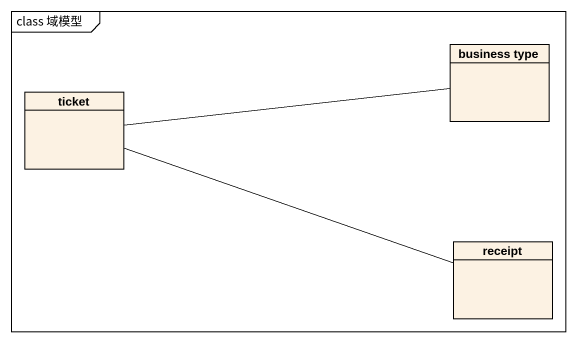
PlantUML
@startuml
mainframe class 域模型
hide circle
hide empty members
class "business type" as business_type
class ticket
class receipt
ticket -right- business_type
ticket -right- receipt
@enduml
